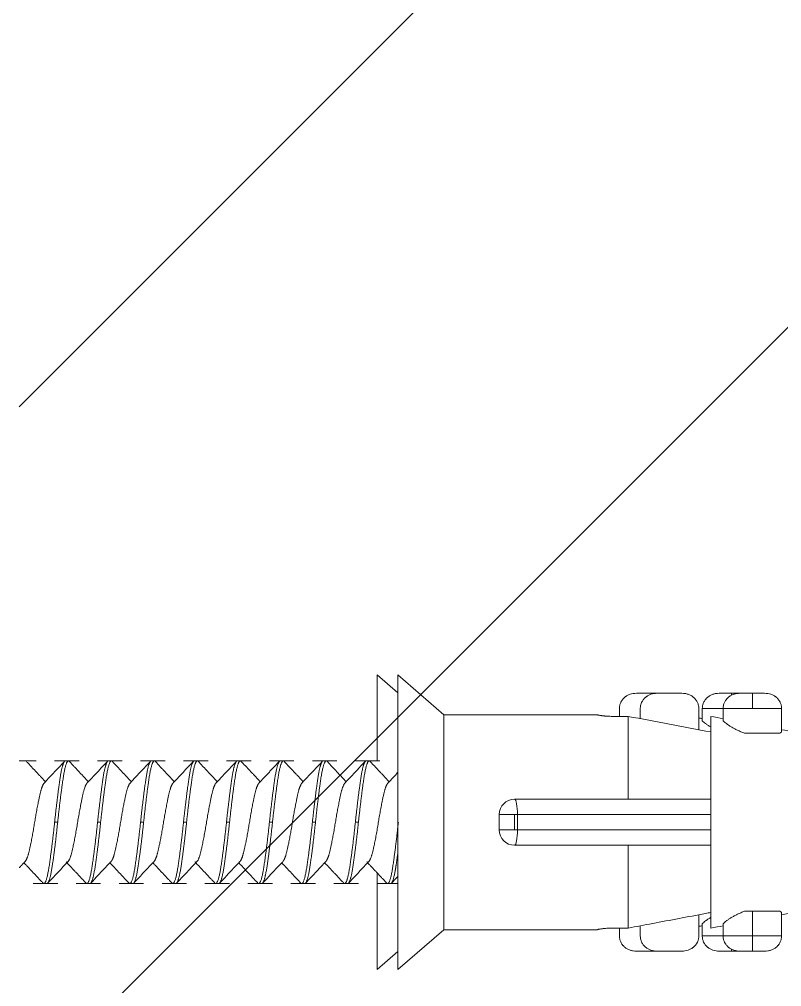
# Model space of a CAD drawing. Header units: millimetres. Extents: x 11618 to 13994, y -5897 to -2537.
# Drawn here: x 13534.89 to 13559.73, y -4683.6 to -4652.09 of the extents above; entities that cross this region are included whole.
import ezdxf

# ---------------------------------------------------------------- set-up
doc = ezdxf.new("R2010")
doc.units = ezdxf.units.MM
doc.layers.add('hatch', color=2, linetype='Continuous')

msp = doc.modelspace()

# ---------------------------------------------------------------- hatches: boundary and pattern name
at = {"layer": 'hatch'}
h = msp.add_hatch(dxfattribs=at)
h.set_pattern_fill('ANSI31', color=256, scale=5)
h.set_pattern_definition([(45, (-1601.865, 0), (-11.22532, 11.22532), [])])
h.paths.add_polyline_path([(13534.892, -5533.88), (13584.892, -5533.88), (13584.892, -3463.314), (13534.892, -3463.314)])

# ---------------------------------------------------------------- linework, layer by layer
at = {"linetype": 'Continuous', "lineweight": 18, "extrusion": (-1, -2.22045e-16, 0)}
for p, q in [((13546.549, -4673.441), (13546.549, -4676.241)), ((13547.229, -4674.03), (13546.549, -4673.441)), ((13547.229, -4673.441), (13547.229, -4678.241)), ((13548.729, -4674.741), (13547.229, -4673.441)), ((13554.999, -4674.041), (13555.679, -4674.041)), ((13555.679, -4674.041), (13556.479, -4674.041)), ((13557.699, -4674.041), (13558.099, -4674.041)), ((13558.099, -4674.041), (13558.385, -4674.041)), ((13558.379, -4674.041), (13558.779, -4674.041)), ((13558.779, -4674.041), (13559.179, -4674.041)), ((13554.445, -4674.541), (13554.445, -4674.793)), ((13555.125, -4674.541), (13555.125, -4674.868)), ((13557.033, -4674.541), (13557.033, -4675.227)), ((13557.145, -4674.541), (13557.145, -4674.935)), ((13557.825, -4674.541), (13557.825, -4674.935)), ((13559.733, -4674.541), (13559.733, -4675.303)), ((13553.729, -4674.741), (13548.729, -4674.741)), ((13548.729, -4674.741), (13548.729, -4678.241)), ((13553.729, -4674.741), (13553.729, -4674.743)), ((13554.229, -4674.793), (13554.729, -4674.793)), ((13554.729, -4674.793), (13554.729, -4677.491)), ((13557.429, -4674.793), (13557.429, -4678.241)), ((13558.527, -4675.341), (13559.671, -4675.341)), ((13535.442, -4676.241), (13534.892, -4676.241)), ((13536.842, -4676.241), (13536.042, -4676.241)), ((13538.242, -4676.241), (13537.442, -4676.241)), ((13539.642, -4676.241), (13538.842, -4676.241)), ((13541.042, -4676.241), (13540.242, -4676.241)), ((13542.442, -4676.241), (13541.642, -4676.241)), ((13543.842, -4676.241), (13543.042, -4676.241)), ((13545.242, -4676.241), (13544.442, -4676.241)), ((13546.642, -4676.241), (13545.842, -4676.241)), ((13551.029, -4677.491), (13557.429, -4677.491)), ((13550.529, -4678.491), (13550.529, -4677.991)), ((13547.229, -4678.241), (13547.229, -4683.041)), ((13548.729, -4678.241), (13548.729, -4681.741)), ((13557.429, -4678.241), (13557.429, -4681.689)), ((13557.429, -4678.991), (13551.029, -4678.991)), ((13554.729, -4678.991), (13554.729, -4681.689)), ((13546.549, -4679.898), (13546.549, -4683.041)), ((13535.342, -4680.241), (13536.142, -4680.241)), ((13536.742, -4680.241), (13537.542, -4680.241)), ((13538.142, -4680.241), (13538.942, -4680.241)), ((13539.542, -4680.241), (13540.342, -4680.241)), ((13540.942, -4680.241), (13541.742, -4680.241)), ((13542.342, -4680.241), (13543.142, -4680.241)), ((13543.742, -4680.241), (13544.542, -4680.241)), ((13545.142, -4680.241), (13545.942, -4680.241)), ((13546.542, -4680.241), (13547.229, -4680.241)), ((13558.527, -4681.141), (13558.779, -4681.141)), ((13558.779, -4681.141), (13559.671, -4681.141)), ((13559.733, -4681.941), (13559.733, -4681.18)), ((13557.033, -4681.941), (13557.033, -4681.255)), ((13547.229, -4683.041), (13548.729, -4681.741)), ((13548.729, -4681.741), (13553.729, -4681.741)), ((13553.729, -4681.74), (13553.729, -4681.741)), ((13554.729, -4681.689), (13554.229, -4681.689)), ((13554.445, -4681.941), (13554.445, -4681.689)), ((13555.125, -4681.941), (13555.125, -4681.615)), ((13557.145, -4681.941), (13557.145, -4681.548)), ((13557.825, -4681.941), (13557.825, -4681.548)), ((13546.549, -4683.041), (13547.229, -4682.452)), ((13554.999, -4682.441), (13555.679, -4682.441)), ((13555.679, -4682.441), (13556.479, -4682.441)), ((13558.099, -4682.441), (13557.699, -4682.441)), ((13558.383, -4682.441), (13558.099, -4682.441)), ((13558.779, -4682.441), (13558.379, -4682.441)), ((13559.179, -4682.441), (13558.779, -4682.441))]:
    msp.add_line(p, q, dxfattribs=at)
at = {"linetype": 'Continuous', "lineweight": 13, "extrusion": (-1, -2.22045e-16, 0)}
for p, q in [((13558.099, -4674.041), (13558.099, -4674.104)), ((13558.779, -4674.041), (13558.779, -4674.541)), ((13557.825, -4674.541), (13557.145, -4674.541)), ((13558.779, -4674.541), (13557.825, -4674.541)), ((13559.733, -4674.541), (13558.779, -4674.541)), ((13551.029, -4677.991), (13550.529, -4677.991)), ((13551.124, -4677.991), (13551.029, -4677.991)), ((13551.029, -4678.491), (13551.029, -4677.991)), ((13557.429, -4677.991), (13551.124, -4677.991)), ((13551.124, -4678.491), (13551.124, -4677.991)), ((13536.142, -4678.241), (13536.042, -4678.241)), ((13537.542, -4678.241), (13537.442, -4678.241)), ((13538.942, -4678.241), (13538.842, -4678.241)), ((13540.342, -4678.241), (13540.242, -4678.241)), ((13541.742, -4678.241), (13541.642, -4678.241)), ((13543.142, -4678.241), (13543.042, -4678.241)), ((13544.542, -4678.241), (13544.442, -4678.241)), ((13545.942, -4678.241), (13545.842, -4678.241)), ((13550.529, -4678.491), (13551.029, -4678.491)), ((13551.029, -4678.491), (13551.124, -4678.491)), ((13551.124, -4678.491), (13557.429, -4678.491)), ((13558.779, -4681.941), (13558.779, -4681.141)), ((13557.145, -4681.941), (13557.825, -4681.941)), ((13557.825, -4681.941), (13558.779, -4681.941)), ((13558.779, -4681.941), (13559.733, -4681.941)), ((13558.779, -4682.441), (13558.779, -4681.941)), ((13558.099, -4682.441), (13558.099, -4682.377))]:
    msp.add_line(p, q, dxfattribs=at)
at = {"linetype": 'Continuous', "lineweight": 18, "extrusion": (0, 0, -1)}
for centre, start, end in [((-13551.029, -4677.991), 0, 90), ((-13551.029, -4678.491), 270, 0)]:
    msp.add_arc(centre, 0.5, start, end, dxfattribs=at)
at = {"linetype": 'Continuous', "lineweight": 13}
for centre, start_param, end_param in [((13551.029, -4677.991), 1.570796, 3.141593), ((13551.029, -4678.491), 0, 1.570796)]:
    msp.add_ellipse(centre, major_axis=(0, -0.5), ratio=0.190423, start_param=start_param, end_param=end_param, dxfattribs=at)
at = {"linetype": 'Continuous', "lineweight": 18}
for points, knots in [([(13554.999, -4674.041), (13554.93, -4674.041), (13554.861, -4674.051), (13554.779, -4674.078), (13554.763, -4674.084), (13554.731, -4674.098), (13554.7, -4674.114), (13554.671, -4674.132), (13554.649, -4674.147), (13554.642, -4674.152), (13554.629, -4674.163), (13554.622, -4674.169), (13554.589, -4674.197), (13554.565, -4674.222), (13554.534, -4674.264), (13554.524, -4674.278), (13554.51, -4674.3), (13554.506, -4674.308), (13554.498, -4674.323), (13554.494, -4674.331), (13554.476, -4674.37), (13554.465, -4674.403), (13554.453, -4674.454), (13554.45, -4674.471), (13554.446, -4674.506), (13554.445, -4674.524), (13554.445, -4674.541)], [0, 0, 0, 0, 0.25, 0.25, 0.3125, 0.3125, 0.375, 0.4375, 0.4375, 0.46875, 0.46875, 0.5, 0.5, 0.625, 0.625, 0.6875, 0.6875, 0.71875, 0.71875, 0.75, 0.75, 0.875, 0.875, 0.9375, 0.9375, 1, 1, 1, 1]), ([(13555.679, -4674.041), (13555.609, -4674.041), (13555.541, -4674.051), (13555.458, -4674.078), (13555.442, -4674.084), (13555.41, -4674.098), (13555.379, -4674.114), (13555.35, -4674.132), (13555.329, -4674.147), (13555.322, -4674.152), (13555.308, -4674.163), (13555.301, -4674.169), (13555.268, -4674.197), (13555.245, -4674.222), (13555.213, -4674.264), (13555.203, -4674.278), (13555.19, -4674.3), (13555.186, -4674.308), (13555.177, -4674.323), (13555.173, -4674.331), (13555.155, -4674.37), (13555.144, -4674.403), (13555.133, -4674.454), (13555.13, -4674.471), (13555.126, -4674.506), (13555.125, -4674.524), (13555.125, -4674.541)], [0, 0, 0, 0, 0.25, 0.25, 0.3125, 0.3125, 0.375, 0.4375, 0.4375, 0.46875, 0.46875, 0.5, 0.5, 0.625, 0.625, 0.6875, 0.6875, 0.71875, 0.71875, 0.75, 0.75, 0.875, 0.875, 0.9375, 0.9375, 1, 1, 1, 1]), ([(13557.033, -4674.541), (13557.033, -4674.506), (13557.029, -4674.472), (13557.018, -4674.421), (13557.013, -4674.404), (13557.002, -4674.371), (13556.995, -4674.355), (13556.974, -4674.308), (13556.956, -4674.278), (13556.93, -4674.244), (13556.924, -4674.237), (13556.913, -4674.224), (13556.895, -4674.204), (13556.864, -4674.174), (13556.837, -4674.153), (13556.809, -4674.133), (13556.794, -4674.123), (13556.748, -4674.098), (13556.717, -4674.084), (13556.667, -4674.067), (13556.651, -4674.063), (13556.617, -4674.055), (13556.6, -4674.051), (13556.548, -4674.044), (13556.514, -4674.041), (13556.479, -4674.041)], [0, 0, 0, 0, 0.125, 0.125, 0.1875, 0.1875, 0.25, 0.25, 0.375, 0.375, 0.40625, 0.40625, 0.4375, 0.5, 0.5625, 0.5625, 0.625, 0.625, 0.75, 0.75, 0.8125, 0.8125, 0.875, 0.875, 1, 1, 1, 1]), ([(13557.145, -4674.541), (13557.145, -4674.506), (13557.149, -4674.472), (13557.16, -4674.421), (13557.165, -4674.404), (13557.176, -4674.371), (13557.183, -4674.355), (13557.205, -4674.308), (13557.222, -4674.278), (13557.249, -4674.244), (13557.254, -4674.237), (13557.265, -4674.224), (13557.283, -4674.204), (13557.314, -4674.174), (13557.341, -4674.153), (13557.37, -4674.133), (13557.385, -4674.123), (13557.43, -4674.098), (13557.461, -4674.084), (13557.511, -4674.067), (13557.528, -4674.063), (13557.562, -4674.055), (13557.579, -4674.051), (13557.63, -4674.044), (13557.665, -4674.041), (13557.699, -4674.041)], [0, 0, 0, 0, 0.125, 0.125, 0.1875, 0.1875, 0.25, 0.25, 0.375, 0.375, 0.40625, 0.40625, 0.4375, 0.5, 0.5625, 0.5625, 0.625, 0.625, 0.75, 0.75, 0.8125, 0.8125, 0.875, 0.875, 1, 1, 1, 1]), ([(13557.825, -4674.541), (13557.825, -4674.506), (13557.829, -4674.472), (13557.84, -4674.421), (13557.845, -4674.404), (13557.856, -4674.371), (13557.862, -4674.355), (13557.884, -4674.308), (13557.902, -4674.278), (13557.928, -4674.244), (13557.934, -4674.237), (13557.945, -4674.224), (13557.962, -4674.204), (13557.993, -4674.174), (13558.021, -4674.153), (13558.049, -4674.133), (13558.064, -4674.123), (13558.109, -4674.098), (13558.141, -4674.084), (13558.19, -4674.067), (13558.207, -4674.063), (13558.241, -4674.055), (13558.258, -4674.051), (13558.309, -4674.044), (13558.344, -4674.041), (13558.379, -4674.041)], [0, 0, 0, 0, 0.125, 0.125, 0.1875, 0.1875, 0.25, 0.25, 0.375, 0.375, 0.40625, 0.40625, 0.4375, 0.5, 0.5625, 0.5625, 0.625, 0.625, 0.75, 0.75, 0.8125, 0.8125, 0.875, 0.875, 1, 1, 1, 1]), ([(13559.179, -4674.041), (13559.249, -4674.041), (13559.317, -4674.051), (13559.399, -4674.078), (13559.416, -4674.084), (13559.447, -4674.098), (13559.478, -4674.114), (13559.508, -4674.132), (13559.529, -4674.147), (13559.536, -4674.152), (13559.55, -4674.163), (13559.557, -4674.169), (13559.59, -4674.197), (13559.613, -4674.222), (13559.645, -4674.264), (13559.654, -4674.278), (13559.668, -4674.3), (13559.672, -4674.308), (13559.68, -4674.323), (13559.684, -4674.331), (13559.703, -4674.37), (13559.714, -4674.403), (13559.725, -4674.454), (13559.728, -4674.471), (13559.732, -4674.506), (13559.733, -4674.524), (13559.733, -4674.541)], [0, 0, 0, 0, 0.25, 0.25, 0.3125, 0.3125, 0.375, 0.4375, 0.4375, 0.46875, 0.46875, 0.5, 0.5, 0.625, 0.625, 0.6875, 0.6875, 0.71875, 0.71875, 0.75, 0.75, 0.875, 0.875, 0.9375, 0.9375, 1, 1, 1, 1]), ([(13553.729, -4674.743), (13553.729, -4674.744), (13553.732, -4674.745), (13553.742, -4674.748), (13553.746, -4674.749), (13553.755, -4674.751), (13553.761, -4674.752), (13553.78, -4674.756), (13553.795, -4674.759), (13553.822, -4674.763), (13553.832, -4674.765), (13553.853, -4674.768), (13553.864, -4674.769), (13553.898, -4674.774), (13553.923, -4674.777), (13553.957, -4674.78), (13553.964, -4674.781), (13553.978, -4674.782), (13554, -4674.784), (13554.037, -4674.787), (13554.067, -4674.788), (13554.098, -4674.79), (13554.115, -4674.791), (13554.163, -4674.792), (13554.196, -4674.793), (13554.229, -4674.793)], [0, 0, 0, 0, 0.125, 0.125, 0.1875, 0.1875, 0.25, 0.25, 0.375, 0.375, 0.4375, 0.4375, 0.5, 0.5, 0.625, 0.625, 0.65625, 0.65625, 0.6875, 0.75, 0.8125, 0.8125, 0.875, 0.875, 1, 1, 1, 1]), ([(13557.145, -4674.935), (13557.159, -4674.949), (13557.174, -4674.963), (13557.21, -4674.994), (13557.23, -4675.011), (13557.264, -4675.036), (13557.275, -4675.045), (13557.3, -4675.062), (13557.313, -4675.071), (13557.353, -4675.098), (13557.381, -4675.116), (13557.414, -4675.136), (13557.416, -4675.138), (13557.419, -4675.139)], [0, 0, 0, 0, 0.244671, 0.244671, 0.489341, 0.489341, 0.611677, 0.611677, 0.734012, 0.734012, 0.978683, 0.978683, 1, 1, 1, 1]), ([(13557.825, -4674.935), (13557.838, -4674.949), (13557.854, -4674.963), (13557.889, -4674.994), (13557.909, -4675.011), (13557.943, -4675.036), (13557.955, -4675.045), (13557.979, -4675.062), (13557.992, -4675.071), (13558.032, -4675.098), (13558.06, -4675.116), (13558.12, -4675.153), (13558.152, -4675.171), (13558.203, -4675.198), (13558.22, -4675.207), (13558.255, -4675.226), (13558.273, -4675.235), (13558.328, -4675.261), (13558.366, -4675.278), (13558.444, -4675.311), (13558.485, -4675.326), (13558.527, -4675.341)], [0, 0, 0, 0, 0.125, 0.125, 0.25, 0.25, 0.3125, 0.3125, 0.375, 0.375, 0.5, 0.5, 0.625, 0.625, 0.6875, 0.6875, 0.75, 0.75, 0.875, 0.875, 1, 1, 1, 1]), ([(13557.429, -4681.181), (13557.368, -4681.192), (13557.307, -4681.204), (13556.675, -4681.323), (13556.103, -4681.431), (13555.264, -4681.589), (13554.996, -4681.639), (13554.729, -4681.689)], [0, 0, 0, 0, 0.067447, 0.067447, 0.702741, 0.702741, 1, 1, 1, 1]), ([(13557.825, -4681.548), (13557.838, -4681.534), (13557.854, -4681.519), (13557.889, -4681.488), (13557.909, -4681.472), (13557.943, -4681.446), (13557.955, -4681.438), (13557.979, -4681.42), (13557.992, -4681.411), (13558.032, -4681.384), (13558.06, -4681.366), (13558.12, -4681.33), (13558.152, -4681.311), (13558.203, -4681.284), (13558.22, -4681.275), (13558.255, -4681.257), (13558.273, -4681.248), (13558.328, -4681.221), (13558.366, -4681.204), (13558.444, -4681.172), (13558.485, -4681.156), (13558.527, -4681.141)], [0, 0, 0, 0, 0.125, 0.125, 0.25, 0.25, 0.3125, 0.3125, 0.375, 0.375, 0.5, 0.5, 0.625, 0.625, 0.6875, 0.6875, 0.75, 0.75, 0.875, 0.875, 1, 1, 1, 1]), ([(13560.129, -4681.181), (13560.068, -4681.192), (13560.007, -4681.204), (13559.875, -4681.228), (13559.804, -4681.242), (13559.733, -4681.255)], [0, 0, 0, 0, 0.459752, 0.459752, 1, 1, 1, 1]), ([(13557.145, -4681.548), (13557.159, -4681.534), (13557.174, -4681.519), (13557.21, -4681.488), (13557.23, -4681.472), (13557.264, -4681.446), (13557.275, -4681.438), (13557.3, -4681.42), (13557.313, -4681.411), (13557.353, -4681.384), (13557.381, -4681.366), (13557.414, -4681.346), (13557.416, -4681.345), (13557.419, -4681.343)], [0, 0, 0, 0, 0.244671, 0.244671, 0.489341, 0.489341, 0.611677, 0.611677, 0.734012, 0.734012, 0.978683, 0.978683, 1, 1, 1, 1]), ([(13554.229, -4681.689), (13554.196, -4681.689), (13554.163, -4681.69), (13554.115, -4681.692), (13554.099, -4681.692), (13554.068, -4681.694), (13554.052, -4681.695), (13554.007, -4681.698), (13553.978, -4681.7), (13553.938, -4681.704), (13553.924, -4681.706), (13553.899, -4681.709), (13553.887, -4681.71), (13553.852, -4681.715), (13553.832, -4681.718), (13553.809, -4681.721), (13553.804, -4681.722), (13553.796, -4681.724), (13553.784, -4681.726), (13553.766, -4681.729), (13553.755, -4681.731), (13553.746, -4681.734), (13553.742, -4681.735), (13553.732, -4681.737), (13553.729, -4681.739), (13553.729, -4681.74)], [0, 0, 0, 0, 0.125, 0.125, 0.1875, 0.1875, 0.25, 0.25, 0.375, 0.375, 0.4375, 0.4375, 0.5, 0.5, 0.625, 0.625, 0.65625, 0.65625, 0.6875, 0.75, 0.8125, 0.8125, 0.875, 0.875, 1, 1, 1, 1]), ([(13554.445, -4681.941), (13554.445, -4681.976), (13554.449, -4682.011), (13554.46, -4682.061), (13554.465, -4682.078), (13554.476, -4682.111), (13554.483, -4682.127), (13554.505, -4682.174), (13554.522, -4682.204), (13554.549, -4682.239), (13554.554, -4682.245), (13554.565, -4682.259), (13554.583, -4682.278), (13554.614, -4682.308), (13554.641, -4682.33), (13554.67, -4682.35), (13554.685, -4682.359), (13554.73, -4682.384), (13554.761, -4682.398), (13554.811, -4682.415), (13554.828, -4682.42), (13554.862, -4682.428), (13554.879, -4682.431), (13554.93, -4682.439), (13554.965, -4682.441), (13554.999, -4682.441)], [0, 0, 0, 0, 0.125, 0.125, 0.1875, 0.1875, 0.25, 0.25, 0.375, 0.375, 0.40625, 0.40625, 0.4375, 0.5, 0.5625, 0.5625, 0.625, 0.625, 0.75, 0.75, 0.8125, 0.8125, 0.875, 0.875, 1, 1, 1, 1]), ([(13555.125, -4681.941), (13555.125, -4681.976), (13555.129, -4682.011), (13555.14, -4682.061), (13555.145, -4682.078), (13555.156, -4682.111), (13555.162, -4682.127), (13555.184, -4682.174), (13555.202, -4682.204), (13555.228, -4682.239), (13555.234, -4682.245), (13555.245, -4682.259), (13555.262, -4682.278), (13555.293, -4682.308), (13555.321, -4682.33), (13555.349, -4682.35), (13555.364, -4682.359), (13555.409, -4682.384), (13555.441, -4682.398), (13555.49, -4682.415), (13555.507, -4682.42), (13555.541, -4682.428), (13555.558, -4682.431), (13555.609, -4682.439), (13555.644, -4682.441), (13555.679, -4682.441)], [0, 0, 0, 0, 0.125, 0.125, 0.1875, 0.1875, 0.25, 0.25, 0.375, 0.375, 0.40625, 0.40625, 0.4375, 0.5, 0.5625, 0.5625, 0.625, 0.625, 0.75, 0.75, 0.8125, 0.8125, 0.875, 0.875, 1, 1, 1, 1]), ([(13556.479, -4682.441), (13556.549, -4682.441), (13556.617, -4682.432), (13556.699, -4682.404), (13556.716, -4682.398), (13556.747, -4682.384), (13556.778, -4682.368), (13556.808, -4682.35), (13556.829, -4682.335), (13556.836, -4682.33), (13556.85, -4682.319), (13556.857, -4682.314), (13556.89, -4682.285), (13556.913, -4682.26), (13556.945, -4682.219), (13556.954, -4682.204), (13556.968, -4682.182), (13556.972, -4682.174), (13556.98, -4682.159), (13556.984, -4682.151), (13557.003, -4682.112), (13557.014, -4682.079), (13557.025, -4682.028), (13557.028, -4682.011), (13557.032, -4681.976), (13557.033, -4681.959), (13557.033, -4681.941)], [0, 0, 0, 0, 0.25, 0.25, 0.3125, 0.3125, 0.375, 0.4375, 0.4375, 0.46875, 0.46875, 0.5, 0.5, 0.625, 0.625, 0.6875, 0.6875, 0.71875, 0.71875, 0.75, 0.75, 0.875, 0.875, 0.9375, 0.9375, 1, 1, 1, 1]), ([(13557.699, -4682.441), (13557.63, -4682.441), (13557.561, -4682.432), (13557.479, -4682.404), (13557.463, -4682.398), (13557.431, -4682.384), (13557.4, -4682.368), (13557.371, -4682.35), (13557.349, -4682.335), (13557.342, -4682.33), (13557.329, -4682.319), (13557.322, -4682.314), (13557.289, -4682.285), (13557.265, -4682.26), (13557.234, -4682.219), (13557.224, -4682.204), (13557.21, -4682.182), (13557.206, -4682.174), (13557.198, -4682.159), (13557.194, -4682.151), (13557.176, -4682.112), (13557.165, -4682.079), (13557.153, -4682.028), (13557.15, -4682.011), (13557.146, -4681.976), (13557.145, -4681.959), (13557.145, -4681.941)], [0, 0, 0, 0, 0.25, 0.25, 0.3125, 0.3125, 0.375, 0.4375, 0.4375, 0.46875, 0.46875, 0.5, 0.5, 0.625, 0.625, 0.6875, 0.6875, 0.71875, 0.71875, 0.75, 0.75, 0.875, 0.875, 0.9375, 0.9375, 1, 1, 1, 1]), ([(13558.379, -4682.441), (13558.309, -4682.441), (13558.241, -4682.432), (13558.158, -4682.404), (13558.142, -4682.398), (13558.11, -4682.384), (13558.079, -4682.368), (13558.05, -4682.35), (13558.029, -4682.335), (13558.022, -4682.33), (13558.008, -4682.319), (13558.001, -4682.314), (13557.968, -4682.285), (13557.945, -4682.26), (13557.913, -4682.219), (13557.903, -4682.204), (13557.89, -4682.182), (13557.886, -4682.174), (13557.877, -4682.159), (13557.873, -4682.151), (13557.855, -4682.112), (13557.844, -4682.079), (13557.833, -4682.028), (13557.83, -4682.011), (13557.826, -4681.976), (13557.825, -4681.959), (13557.825, -4681.941)], [0, 0, 0, 0, 0.25, 0.25, 0.3125, 0.3125, 0.375, 0.4375, 0.4375, 0.46875, 0.46875, 0.5, 0.5, 0.625, 0.625, 0.6875, 0.6875, 0.71875, 0.71875, 0.75, 0.75, 0.875, 0.875, 0.9375, 0.9375, 1, 1, 1, 1]), ([(13559.733, -4681.941), (13559.733, -4681.976), (13559.729, -4682.011), (13559.718, -4682.061), (13559.713, -4682.078), (13559.702, -4682.111), (13559.695, -4682.127), (13559.674, -4682.174), (13559.656, -4682.204), (13559.63, -4682.239), (13559.624, -4682.245), (13559.613, -4682.259), (13559.595, -4682.278), (13559.564, -4682.308), (13559.537, -4682.33), (13559.509, -4682.35), (13559.494, -4682.359), (13559.448, -4682.384), (13559.417, -4682.398), (13559.367, -4682.415), (13559.351, -4682.42), (13559.317, -4682.428), (13559.3, -4682.431), (13559.248, -4682.439), (13559.214, -4682.441), (13559.179, -4682.441)], [0, 0, 0, 0, 0.125, 0.125, 0.1875, 0.1875, 0.25, 0.25, 0.375, 0.375, 0.40625, 0.40625, 0.4375, 0.5, 0.5625, 0.5625, 0.625, 0.625, 0.75, 0.75, 0.8125, 0.8125, 0.875, 0.875, 1, 1, 1, 1])]:
    msp.add_open_spline(points, degree=3, knots=knots, dxfattribs=at)
for points, degree in [([(13554.729, -4674.793), (13555.629, -4674.962), (13556.529, -4675.132), (13557.429, -4675.302)], 3), ([(13557.033, -4674.846), (13557.07, -4674.853), (13557.108, -4674.86), (13557.146, -4674.867)], 3), ([(13557.429, -4674.793), (13557.561, -4674.818), (13557.693, -4674.843), (13557.825, -4674.867)], 3), ([(13559.671, -4675.341), (13559.696, -4675.328), (13559.716, -4675.315), (13559.733, -4675.303)], 3), ([(13559.733, -4675.227), (13559.865, -4675.252), (13559.997, -4675.277), (13560.129, -4675.302)], 3), ([(13535.742, -4676.921), (13535.431, -4676.591), (13535.121, -4676.259)], 2), ([(13536.364, -4676.259), (13536.033, -4676.613), (13535.701, -4676.964)], 2), ([(13537.142, -4676.921), (13536.829, -4676.588), (13536.518, -4676.255)], 2), ([(13537.77, -4676.252), (13537.438, -4676.607), (13537.104, -4676.961)], 2), ([(13538.542, -4676.921), (13538.228, -4676.587), (13537.915, -4676.252)], 2), ([(13539.163, -4676.259), (13538.832, -4676.613), (13538.5, -4676.965)], 2), ([(13539.942, -4676.921), (13539.631, -4676.59), (13539.32, -4676.258)], 2), ([(13540.57, -4676.252), (13540.239, -4676.606), (13539.906, -4676.96)], 2), ([(13541.342, -4676.921), (13541.03, -4676.589), (13540.719, -4676.256)], 2), ([(13541.964, -4676.258), (13541.633, -4676.613), (13541.3, -4676.966)], 2), ([(13542.742, -4676.921), (13542.428, -4676.587), (13542.115, -4676.252)], 2), ([(13543.37, -4676.252), (13543.039, -4676.606), (13542.706, -4676.959)], 2), ([(13544.142, -4676.921), (13543.83, -4676.589), (13543.518, -4676.256)], 2), ([(13544.765, -4676.257), (13544.434, -4676.611), (13544.101, -4676.964)], 2), ([(13545.542, -4676.921), (13545.23, -4676.59), (13544.92, -4676.257)], 2), ([(13546.169, -4676.253), (13545.838, -4676.607), (13545.506, -4676.959)], 2), ([(13546.942, -4676.921), (13546.628, -4676.587), (13546.316, -4676.253)], 2), ([(13547.229, -4676.616), (13547.065, -4676.79), (13546.901, -4676.964)], 2), ([(13534.892, -4679.721), (13534.987, -4679.62), (13535.083, -4679.519)], 2), ([(13535.042, -4679.562), (13535.357, -4679.895), (13535.67, -4680.23)], 2), ([(13535.815, -4680.23), (13536.146, -4679.876), (13536.479, -4679.523)], 2), ([(13536.442, -4679.562), (13536.755, -4679.893), (13537.066, -4680.226)], 2), ([(13537.221, -4680.224), (13537.551, -4679.87), (13537.883, -4679.518)], 2), ([(13537.842, -4679.562), (13538.156, -4679.895), (13538.468, -4680.229)], 2), ([(13538.618, -4680.227), (13538.95, -4679.872), (13539.283, -4679.518)], 2), ([(13539.242, -4679.562), (13539.555, -4679.894), (13539.867, -4680.227)], 2), ([(13540.015, -4680.23), (13540.346, -4679.876), (13540.679, -4679.522)], 2), ([(13540.642, -4679.562), (13540.955, -4679.893), (13541.266, -4680.226)], 2), ([(13541.419, -4680.226), (13541.75, -4679.872), (13542.081, -4679.52)], 2), ([(13542.042, -4679.562), (13542.356, -4679.895), (13542.668, -4680.228)], 2), ([(13542.819, -4680.226), (13543.15, -4679.871), (13543.483, -4679.518)], 2), ([(13543.442, -4679.562), (13543.754, -4679.892), (13544.064, -4680.224)], 2), ([(13544.215, -4680.23), (13544.547, -4679.875), (13544.881, -4679.521)], 2), ([(13544.842, -4679.562), (13545.157, -4679.895), (13545.469, -4680.23)], 2), ([(13545.617, -4680.228), (13545.948, -4679.874), (13546.279, -4679.522)], 2), ([(13546.242, -4679.562), (13546.554, -4679.892), (13546.864, -4680.224)], 2), ([(13547.021, -4680.224), (13547.125, -4680.113), (13547.229, -4680.002)], 2), ([(13558.527, -4681.141), (13558.651, -4681.141), (13558.775, -4681.141), (13558.898, -4681.141)], 3), ([(13559.671, -4681.141), (13559.696, -4681.154), (13559.716, -4681.167), (13559.733, -4681.18)], 3), ([(13557.146, -4681.615), (13557.108, -4681.622), (13557.07, -4681.629), (13557.033, -4681.636)], 3), ([(13557.825, -4681.615), (13557.693, -4681.64), (13557.561, -4681.665), (13557.429, -4681.689)], 3)]:
    msp.add_open_spline(points, degree=degree, dxfattribs=at)
for points, weights, knots in [([(13536.042, -4678.241), (13536.13, -4677.413), (13536.217, -4676.827), (13536.289, -4676.348), (13536.364, -4676.259)], [1, 0.923879532511, 1, 0.936905762166, 0.978405807031], [0, 0, 0, 0.546785, 0.546785, 1, 1, 1]), ([(13536.142, -4678.241), (13536.23, -4677.413), (13536.317, -4676.827), (13536.405, -4676.241), (13536.492, -4676.241), (13536.505, -4676.241), (13536.518, -4676.255)], [1, 0.923879532511, 1, 0.923879532511, 1, 0.988306138301, 0.980205171022], [0, 0, 0, 0.464334, 0.464334, 0.928668, 0.928668, 1, 1, 1]), ([(13537.442, -4678.241), (13537.53, -4677.413), (13537.617, -4676.827), (13537.692, -4676.327), (13537.77, -4676.252)], [1, 0.923879532511, 1, 0.934241363567, 0.982097327995], [0, 0, 0, 0.536516, 0.536516, 1, 1, 1]), ([(13537.542, -4678.241), (13537.63, -4677.413), (13537.717, -4676.827), (13537.805, -4676.241), (13537.892, -4676.241), (13537.903, -4676.241), (13537.915, -4676.252)], [1, 0.923879532511, 1, 0.923879532511, 1, 0.989785720568, 0.982312661935], [0, 0, 0, 0.468563, 0.468563, 0.937126, 0.937126, 1, 1, 1]), ([(13538.842, -4678.241), (13538.93, -4677.413), (13539.017, -4676.827), (13539.089, -4676.349), (13539.163, -4676.259)], [1, 0.923879532511, 1, 0.937048504482, 0.97821856572], [0, 0, 0, 0.547346, 0.547346, 1, 1, 1]), ([(13538.942, -4678.241), (13539.03, -4677.413), (13539.117, -4676.827), (13539.205, -4676.241), (13539.292, -4676.241), (13539.306, -4676.241), (13539.32, -4676.258)], [1, 0.923879532511, 1, 0.923879532511, 1, 0.987311810546, 0.978853499255], [0, 0, 0, 0.461534, 0.461534, 0.923069, 0.923069, 1, 1, 1]), ([(13540.242, -4678.241), (13540.33, -4677.413), (13540.417, -4676.827), (13540.492, -4676.324), (13540.57, -4676.252)], [1, 0.923879532511, 1, 0.933975146727, 0.982486669636], [0, 0, 0, 0.535512, 0.535512, 1, 1, 1]), ([(13540.342, -4678.241), (13540.43, -4677.413), (13540.517, -4676.827), (13540.605, -4676.241), (13540.692, -4676.241), (13540.705, -4676.241), (13540.719, -4676.256)], [1, 0.923879532511, 1, 0.923879532511, 1, 0.987906291345, 0.979655380662], [0, 0, 0, 0.463204, 0.463204, 0.926408, 0.926408, 1, 1, 1]), ([(13541.642, -4678.241), (13541.73, -4677.413), (13541.817, -4676.827), (13541.889, -4676.347), (13541.964, -4676.258)], [1, 0.923879532511, 1, 0.936800972622, 0.978543945557], [0, 0, 0, 0.546373, 0.546373, 1, 1, 1]), ([(13541.742, -4678.241), (13541.83, -4677.413), (13541.917, -4676.827), (13542.005, -4676.241), (13542.092, -4676.241), (13542.103, -4676.241), (13542.115, -4676.252)], [1, 0.923879532511, 1, 0.923879532511, 1, 0.989633321982, 0.982090273841], [0, 0, 0, 0.468124, 0.468124, 0.936247, 0.936247, 1, 1, 1]), ([(13543.042, -4678.241), (13543.13, -4677.413), (13543.217, -4676.827), (13543.292, -4676.325), (13543.37, -4676.252)], [1, 0.923879532511, 1, 0.934017808594, 0.982424026151], [0, 0, 0, 0.535672, 0.535672, 1, 1, 1]), ([(13543.142, -4678.241), (13543.23, -4677.413), (13543.317, -4676.827), (13543.405, -4676.241), (13543.492, -4676.241), (13543.505, -4676.241), (13543.518, -4676.256)], [1, 0.923879532511, 1, 0.923879532511, 1, 0.988196449664, 0.980053512698], [0, 0, 0, 0.464023, 0.464023, 0.928047, 0.928047, 1, 1, 1]), ([(13544.442, -4678.241), (13544.53, -4677.413), (13544.617, -4676.827), (13544.69, -4676.342), (13544.765, -4676.257)], [1, 0.923879532511, 1, 0.936163531801, 0.979396681185], [0, 0, 0, 0.543885, 0.543885, 1, 1, 1]), ([(13544.542, -4678.241), (13544.63, -4677.413), (13544.717, -4676.827), (13544.805, -4676.241), (13544.892, -4676.241), (13544.906, -4676.241), (13544.92, -4676.258)], [1, 0.923879532511, 1, 0.923879532511, 1, 0.987368739607, 0.9789294855], [0, 0, 0, 0.461694, 0.461694, 0.923388, 0.923388, 1, 1, 1]), ([(13545.842, -4678.241), (13545.93, -4677.413), (13546.017, -4676.827), (13546.092, -4676.328), (13546.169, -4676.253)], [1, 0.923879532511, 1, 0.934427118148, 0.981827868126], [0, 0, 0, 0.53722, 0.53722, 1, 1, 1]), ([(13545.942, -4678.241), (13546.03, -4677.413), (13546.117, -4676.827), (13546.205, -4676.241), (13546.292, -4676.241), (13546.304, -4676.241), (13546.316, -4676.253)], [1, 0.923879532511, 1, 0.923879532511, 1, 0.989148006276, 0.9813902071], [0, 0, 0, 0.466731, 0.466731, 0.933461, 0.933461, 1, 1, 1]), ([(13535.071, -4679.53), (13535.146, -4679.472), (13535.217, -4679.16), (13535.305, -4678.78), (13535.392, -4678.241), (13535.48, -4677.703), (13535.567, -4677.322), (13535.632, -4677.042), (13535.7, -4676.966)], [0.978405862908, 0.93690571969, 1, 0.923879532511, 1, 0.923879532511, 1, 0.942890431012, 0.971474052767], [0, 0, 0, 0.231586, 0.231586, 0.510983, 0.510983, 0.790381, 0.790381, 1, 1, 1]), ([(13536.415, -4679.531), (13536.429, -4679.541), (13536.442, -4679.541), (13536.53, -4679.541), (13536.617, -4679.16), (13536.705, -4678.78), (13536.792, -4678.241), (13536.88, -4677.703), (13536.967, -4677.322), (13537.032, -4677.04), (13537.101, -4676.964)], [0.979050668778, 0.987459267614, 1, 0.923879532511, 1, 0.923879532511, 1, 0.923879532511, 1, 0.942424286746, 0.97194637691], [0, 0, 0, 0.042016, 0.042016, 0.297044, 0.297044, 0.552073, 0.552073, 0.807102, 0.807102, 1, 1, 1]), ([(13537.888, -4679.513), (13537.955, -4679.433), (13538.017, -4679.16), (13538.105, -4678.78), (13538.192, -4678.241), (13538.28, -4677.703), (13538.367, -4677.322), (13538.44, -4677.005), (13538.516, -4676.951)], [0.970072397592, 0.944346305833, 1, 0.923879532511, 1, 0.923879532511, 1, 0.935811628185, 0.979876587233], [0, 0, 0, 0.204547, 0.204547, 0.484316, 0.484316, 0.764085, 0.764085, 1, 1, 1]), ([(13539.28, -4679.521), (13539.351, -4679.45), (13539.417, -4679.16), (13539.505, -4678.78), (13539.592, -4678.241), (13539.68, -4677.703), (13539.767, -4677.322), (13539.839, -4677.01), (13539.914, -4676.952)], [0.973442484351, 0.941016187704, 1, 0.923879532511, 1, 0.923879532511, 1, 0.936791562395, 0.978556378799], [0, 0, 0, 0.21493, 0.21493, 0.492303, 0.492303, 0.769676, 0.769676, 1, 1, 1]), ([(13540.615, -4679.531), (13540.629, -4679.541), (13540.642, -4679.541), (13540.73, -4679.541), (13540.817, -4679.16), (13540.905, -4678.78), (13540.992, -4678.241), (13541.08, -4677.703), (13541.167, -4677.322), (13541.23, -4677.047), (13541.298, -4676.968)], [0.978986668102, 0.987411497035, 1, 0.923879532511, 1, 0.923879532511, 1, 0.923879532511, 1, 0.94391817938, 0.970473018986], [0, 0, 0, 0.042381, 0.042381, 0.298651, 0.298651, 0.554922, 0.554922, 0.811192, 0.811192, 1, 1, 1]), ([(13542.077, -4679.525), (13542.149, -4679.457), (13542.217, -4679.16), (13542.305, -4678.78), (13542.392, -4678.241), (13542.48, -4677.703), (13542.567, -4677.322), (13542.633, -4677.036), (13542.703, -4676.962)], [0.975054195693, 0.93959836411, 1, 0.923879532511, 1, 0.923879532511, 1, 0.941644335278, 0.972762204219], [0, 0, 0, 0.222886, 0.222886, 0.503775, 0.503775, 0.784664, 0.784664, 1, 1, 1]), ([(13543.487, -4679.514), (13543.554, -4679.435), (13543.617, -4679.16), (13543.705, -4678.78), (13543.792, -4678.241), (13543.88, -4677.703), (13543.967, -4677.322), (13544.04, -4677.005), (13544.116, -4676.951)], [0.97052701498, 0.943861251558, 1, 0.923879532511, 1, 0.923879532511, 1, 0.93575426384, 0.979955434298], [0, 0, 0, 0.205919, 0.205919, 0.485132, 0.485132, 0.764344, 0.764344, 1, 1, 1]), ([(13544.875, -4679.526), (13544.948, -4679.462), (13545.017, -4679.16), (13545.105, -4678.78), (13545.192, -4678.241), (13545.28, -4677.703), (13545.367, -4677.322), (13545.438, -4677.016), (13545.512, -4676.954)], [0.976101834565, 0.938723142251, 1, 0.923879532511, 1, 0.923879532511, 1, 0.937818860973, 0.977226537103], [0, 0, 0, 0.22226, 0.22226, 0.49836, 0.49836, 0.77446, 0.77446, 1, 1, 1]), ([(13546.217, -4679.532), (13546.23, -4679.541), (13546.242, -4679.541), (13546.33, -4679.541), (13546.417, -4679.16), (13546.505, -4678.78), (13546.592, -4678.241), (13546.68, -4677.703), (13546.767, -4677.322), (13546.83, -4677.047), (13546.898, -4676.968)], [0.980549328751, 0.988553377406, 1, 0.923879532511, 1, 0.923879532511, 1, 0.923879532511, 1, 0.943861060439, 0.970527196543], [0, 0, 0, 0.038678, 0.038678, 0.295888, 0.295888, 0.553098, 0.553098, 0.810307, 0.810307, 1, 1, 1]), ([(13535.67, -4680.23), (13535.681, -4680.241), (13535.692, -4680.241), (13535.78, -4680.241), (13535.867, -4679.655), (13535.955, -4679.07), (13536.042, -4678.241)], [0.982124948693, 0.989657139179, 1, 0.923879532511, 1, 0.923879532511, 1], [0, 0, 0, 0.063616, 0.063616, 0.531808, 0.531808, 1, 1, 1]), ([(13535.815, -4680.23), (13535.892, -4680.156), (13535.967, -4679.655), (13536.055, -4679.07), (13536.142, -4678.241)], [0.982173361476, 0.934189174126, 1, 0.923879532511, 1], [0, 0, 0, 0.463681, 0.463681, 1, 1, 1]), ([(13537.066, -4680.226), (13537.079, -4680.241), (13537.092, -4680.241), (13537.18, -4680.241), (13537.267, -4679.655), (13537.355, -4679.07), (13537.442, -4678.241)], [0.979616719618, 0.987877942307, 1, 0.923879532511, 1, 0.923879532511, 1], [0, 0, 0, 0.073752, 0.073752, 0.536876, 0.536876, 1, 1, 1]), ([(13537.221, -4680.224), (13537.296, -4680.135), (13537.367, -4679.655), (13537.455, -4679.07), (13537.542, -4678.241)], [0.97855032306, 0.936796145303, 1, 0.923879532511, 1], [0, 0, 0, 0.453646, 0.453646, 1, 1, 1]), ([(13538.468, -4680.229), (13538.481, -4680.241), (13538.492, -4680.241), (13538.58, -4680.241), (13538.667, -4679.655), (13538.755, -4679.07), (13538.842, -4678.241)], [0.981193368961, 0.989009982719, 1, 0.923879532511, 1, 0.923879532511, 1], [0, 0, 0, 0.067328, 0.067328, 0.533664, 0.533664, 1, 1, 1]), ([(13538.619, -4680.226), (13538.694, -4680.143), (13538.767, -4679.655), (13538.855, -4679.07), (13538.942, -4678.241)], [0.979870171933, 0.93581630111, 1, 0.923879532511, 1], [0, 0, 0, 0.457461, 0.457461, 1, 1, 1]), ([(13539.867, -4680.227), (13539.88, -4680.241), (13539.892, -4680.241), (13539.98, -4680.241), (13540.067, -4679.655), (13540.155, -4679.07), (13540.242, -4678.241)], [0.980126045295, 0.98824896676, 1, 0.923879532511, 1, 0.923879532511, 1], [0, 0, 0, 0.071656, 0.071656, 0.535828, 0.535828, 1, 1, 1]), ([(13540.015, -4680.23), (13540.092, -4680.157), (13540.167, -4679.655), (13540.255, -4679.07), (13540.342, -4678.241)], [0.982277635622, 0.934117759464, 1, 0.923879532511, 1], [0, 0, 0, 0.463951, 0.463951, 1, 1, 1]), ([(13541.266, -4680.226), (13541.279, -4680.241), (13541.292, -4680.241), (13541.38, -4680.241), (13541.467, -4679.655), (13541.555, -4679.07), (13541.642, -4678.241)], [0.979811799573, 0.988020674321, 1, 0.923879532511, 1, 0.923879532511, 1], [0, 0, 0, 0.072947, 0.072947, 0.536473, 0.536473, 1, 1, 1]), ([(13541.419, -4680.226), (13541.495, -4680.14), (13541.567, -4679.655), (13541.655, -4679.07), (13541.742, -4678.241)], [0.979358260405, 0.936191912776, 1, 0.923879532511, 1], [0, 0, 0, 0.456005, 0.456005, 1, 1, 1]), ([(13542.668, -4680.228), (13542.68, -4680.241), (13542.692, -4680.241), (13542.78, -4680.241), (13542.867, -4679.655), (13542.955, -4679.07), (13543.042, -4678.241)], [0.980903539732, 0.988805462807, 1, 0.923879532511, 1, 0.923879532511, 1], [0, 0, 0, 0.068495, 0.068495, 0.534248, 0.534248, 1, 1, 1]), ([(13542.819, -4680.226), (13542.895, -4680.14), (13542.967, -4679.655), (13543.055, -4679.07), (13543.142, -4678.241)], [0.979435594882, 0.936134818531, 1, 0.923879532511, 1], [0, 0, 0, 0.456227, 0.456227, 1, 1, 1]), ([(13544.064, -4680.224), (13544.079, -4680.241), (13544.092, -4680.241), (13544.18, -4680.241), (13544.267, -4679.655), (13544.355, -4679.07), (13544.442, -4678.241)], [0.978758476062, 0.987240438707, 1, 0.923879532511, 1, 0.923879532511, 1], [0, 0, 0, 0.07733, 0.07733, 0.538665, 0.538665, 1, 1, 1]), ([(13544.215, -4680.23), (13544.293, -4680.154), (13544.367, -4679.655), (13544.455, -4679.07), (13544.542, -4678.241)], [0.981780002179, 0.934460246303, 1, 0.923879532511, 1], [0, 0, 0, 0.462655, 0.462655, 1, 1, 1]), ([(13545.469, -4680.23), (13545.481, -4680.241), (13545.492, -4680.241), (13545.58, -4680.241), (13545.667, -4679.655), (13545.755, -4679.07), (13545.842, -4678.241)], [0.981697447284, 0.989362055696, 1, 0.923879532511, 1, 0.923879532511, 1], [0, 0, 0, 0.065312, 0.065312, 0.532656, 0.532656, 1, 1, 1]), ([(13545.617, -4680.228), (13545.694, -4680.149), (13545.767, -4679.655), (13545.855, -4679.07), (13545.942, -4678.241)], [0.980856555219, 0.935107371476, 1, 0.923879532511, 1], [0, 0, 0, 0.460189, 0.460189, 1, 1, 1]), ([(13546.863, -4680.223), (13546.878, -4680.241), (13546.892, -4680.241), (13546.98, -4680.241), (13547.067, -4679.655), (13547.155, -4679.07), (13547.242, -4678.241)], [0.978293598761, 0.986888327091, 1, 0.923879532511, 1, 0.923879532511, 1], [0, 0, 0, 0.079295, 0.079295, 0.539648, 0.539648, 1, 1, 1]), ([(13547.021, -4680.224), (13547.096, -4680.135), (13547.167, -4679.655), (13547.196, -4679.463), (13547.227, -4679.226)], [0.97858789252, 0.936767726668, 1, 0.973638522162, 0.965535668758], [0, 0, 0, 0.705767, 0.705767, 1, 1, 1])]:
    msp.add_rational_spline(points, weights, degree=2, knots=knots, dxfattribs=at)

doc.saveas('drawing.dxf')
